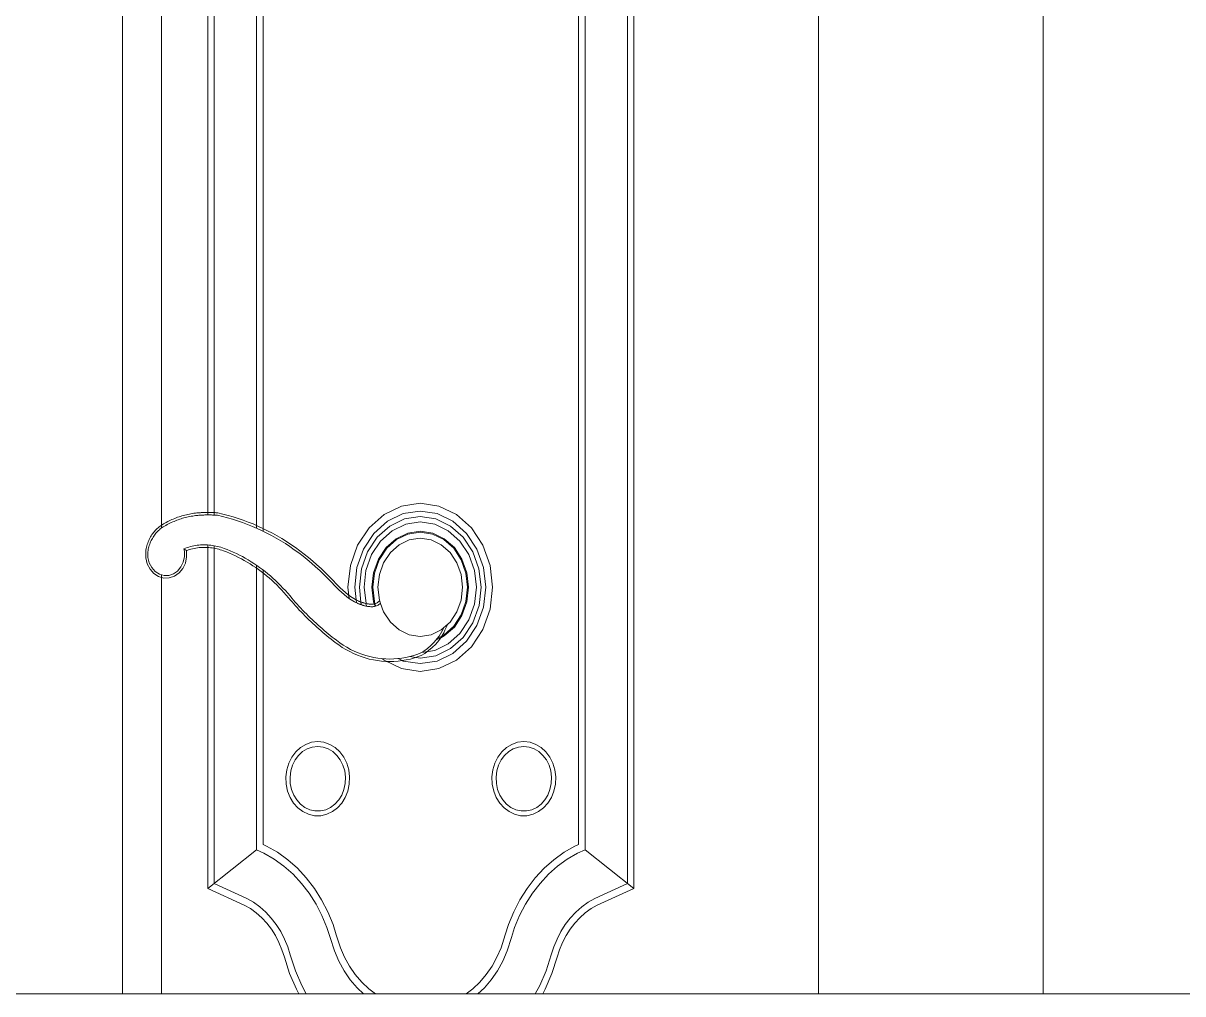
# Model space of a CAD drawing. Header units: inches. Extents: x 137851 to 141026, y -21374 to -19129.
# Drawn here: x 139578.72 to 139584.94, y -21027.73 to -21022.52 of the extents above; entities that cross this region are included whole.
import ezdxf

# ---------------------------------------------------------------- set-up
doc = ezdxf.new("R2010")
doc.units = ezdxf.units.IN
doc.header["$LTSCALE"] = 0.5
doc.header["$MEASUREMENT"] = 0
doc.layers.add('PARAPET', color=50, linetype='Continuous', lineweight=13)
doc.layers.add('window', color=4, linetype='Continuous', lineweight=13)

msp = doc.modelspace()

# ---------------------------------------------------------------- linework, layer by layer
at = {"layer": 'PARAPET'}
for p, q in [((139579.1803, -21027.7297), (139578.5645, -21027.7297)), ((139579.2545, -21027.7297), (139579.1803, -21027.7297)), ((139616.9326, -21027.7297), (139579.2545, -21027.7297))]:
    msp.add_line(p, q, dxfattribs=at)
at = {"layer": 'window'}
for p, q in [((139584.1947, -21027.7297), (139584.1947, -20979.9148)), ((139582.9895, -21027.7297), (139582.9895, -20981.3118)), ((139579.4645, -21025.2299), (139579.4645, -20985.4152)), ((139579.2545, -20985.6597), (139579.2545, -21027.7297)), ((139579.7125, -21025.1596), (139579.7125, -21018.9438)), ((139579.7467, -21025.1469), (139579.7462, -21018.9707)), ((139581.9649, -21018.9707), (139581.9649, -21027.1384)), ((139581.9985, -21018.9438), (139581.9985, -21027.1653)), ((139579.9741, -21025.2306), (139579.9741, -21019.1525)), ((139581.737, -21019.1525), (139581.737, -21026.9566)), ((139580.0099, -21019.1811), (139580.0099, -21025.2472)), ((139581.7012, -21026.928), (139581.7012, -21019.1811)), ((139580.7521, -21025.1117), (139580.6585, -21025.1568)), ((139580.8525, -21025.0963), (139580.7521, -21025.1117)), ((139580.8525, -21025.1386), (139580.7615, -21025.1526)), ((139580.9529, -21025.1117), (139580.8525, -21025.0963)), ((139580.9435, -21025.1526), (139580.8525, -21025.1386)), ((139581.0465, -21025.1568), (139580.9529, -21025.1117)), ((139579.4827, -21025.2034), (139579.4754, -21025.2076)), ((139579.4901, -21025.1994), (139579.4827, -21025.2034)), ((139579.4975, -21025.1955), (139579.4901, -21025.1994)), ((139579.5049, -21025.1918), (139579.4975, -21025.1955)), ((139579.5125, -21025.1882), (139579.5049, -21025.1918)), ((139579.5168, -21025.2007), (139579.5094, -21025.2042)), ((139579.52, -21025.1847), (139579.5125, -21025.1882)), ((139579.5242, -21025.1973), (139579.5168, -21025.2007)), ((139579.5276, -21025.1814), (139579.52, -21025.1847)), ((139579.5316, -21025.1941), (139579.5242, -21025.1973)), ((139579.5353, -21025.1782), (139579.5276, -21025.1814)), ((139579.5391, -21025.191), (139579.5316, -21025.1941)), ((139579.543, -21025.1752), (139579.5353, -21025.1782)), ((139579.5466, -21025.1881), (139579.5391, -21025.191)), ((139579.5507, -21025.1724), (139579.543, -21025.1752)), ((139579.5542, -21025.1853), (139579.5466, -21025.1881)), ((139579.5585, -21025.1697), (139579.5507, -21025.1724)), ((139579.5618, -21025.1826), (139579.5542, -21025.1853)), ((139579.5663, -21025.1671), (139579.5585, -21025.1697)), ((139579.5694, -21025.1801), (139579.5618, -21025.1826)), ((139579.5742, -21025.1647), (139579.5663, -21025.1671)), ((139579.5771, -21025.1778), (139579.5694, -21025.1801)), ((139579.5821, -21025.1624), (139579.5742, -21025.1647)), ((139579.5848, -21025.1756), (139579.5771, -21025.1778)), ((139579.59, -21025.1603), (139579.5821, -21025.1624)), ((139579.5925, -21025.1735), (139579.5848, -21025.1756)), ((139579.598, -21025.1584), (139579.59, -21025.1603)), ((139579.6003, -21025.1716), (139579.5925, -21025.1735)), ((139579.6059, -21025.1566), (139579.598, -21025.1584)), ((139579.608, -21025.1699), (139579.6003, -21025.1716)), ((139579.6139, -21025.1549), (139579.6059, -21025.1566)), ((139579.6159, -21025.1683), (139579.608, -21025.1699)), ((139579.622, -21025.1535), (139579.6139, -21025.1549)), ((139579.6237, -21025.1668), (139579.6159, -21025.1683)), ((139579.63, -21025.1521), (139579.622, -21025.1535)), ((139579.6315, -21025.1655), (139579.6237, -21025.1668)), ((139579.6381, -21025.1509), (139579.63, -21025.1521)), ((139579.6394, -21025.1643), (139579.6315, -21025.1655)), ((139579.6461, -21025.1499), (139579.6381, -21025.1509)), ((139579.6473, -21025.1634), (139579.6394, -21025.1643)), ((139579.6542, -21025.1491), (139579.6461, -21025.1499)), ((139579.6552, -21025.1625), (139579.6473, -21025.1634)), ((139579.6588, -21025.1486), (139579.6542, -21025.1491)), ((139579.6597, -21025.1621), (139579.6552, -21025.1625)), ((139579.6635, -21025.1482), (139579.6588, -21025.1486)), ((139579.6643, -21025.1617), (139579.6597, -21025.1621)), ((139579.6681, -21025.1479), (139579.6635, -21025.1482)), ((139579.6688, -21025.1613), (139579.6643, -21025.1617)), ((139579.6727, -21025.1475), (139579.6681, -21025.1479)), ((139579.6734, -21025.161), (139579.6688, -21025.1613)), ((139579.6773, -21025.1472), (139579.6727, -21025.1475)), ((139579.6779, -21025.1607), (139579.6734, -21025.161)), ((139579.6819, -21025.147), (139579.6773, -21025.1472)), ((139579.6825, -21025.1605), (139579.6779, -21025.1607)), ((139579.6866, -21025.1468), (139579.6819, -21025.147)), ((139579.687, -21025.1602), (139579.6825, -21025.1605)), ((139579.6912, -21025.1466), (139579.6866, -21025.1468)), ((139579.6916, -21025.16), (139579.687, -21025.1602)), ((139579.6958, -21025.1464), (139579.6912, -21025.1466)), ((139579.6961, -21025.1599), (139579.6916, -21025.16)), ((139579.7004, -21025.1463), (139579.6958, -21025.1464)), ((139579.7007, -21025.1598), (139579.6961, -21025.1599)), ((139579.7051, -21025.1462), (139579.7004, -21025.1463)), ((139579.7052, -21025.1597), (139579.7007, -21025.1598)), ((139579.7097, -21025.1461), (139579.7051, -21025.1462)), ((139579.7098, -21025.1596), (139579.7052, -21025.1597)), ((139579.7143, -21025.1461), (139579.7097, -21025.1461)), ((139579.7143, -21025.1596), (139579.7098, -21025.1596)), ((139579.7189, -21025.1461), (139579.7143, -21025.1461)), ((139579.7189, -21025.1596), (139579.7143, -21025.1596)), ((139579.7236, -21025.1461), (139579.7189, -21025.1461)), ((139579.7234, -21025.1596), (139579.7189, -21025.1596)), ((139579.728, -21025.1597), (139579.7234, -21025.1596)), ((139579.7282, -21025.1462), (139579.7236, -21025.1461)), ((139579.7325, -21025.1598), (139579.728, -21025.1597)), ((139579.7328, -21025.1463), (139579.7282, -21025.1462)), ((139579.7371, -21025.16), (139579.7325, -21025.1598)), ((139579.7374, -21025.1465), (139579.7328, -21025.1463)), ((139579.7416, -21025.1601), (139579.7371, -21025.16)), ((139579.7421, -21025.1467), (139579.7374, -21025.1465)), ((139579.7462, -21025.1603), (139579.7416, -21025.1601)), ((139579.7467, -21025.1469), (139579.7421, -21025.1467)), ((139579.7462, -21025.1603), (139579.7467, -21025.1469)), ((139579.7507, -21025.1606), (139579.7462, -21025.1603)), ((139579.7513, -21025.1471), (139579.7467, -21025.1469)), ((139579.7553, -21025.1609), (139579.7507, -21025.1606)), ((139579.7559, -21025.1474), (139579.7513, -21025.1471)), ((139579.7598, -21025.1612), (139579.7553, -21025.1609)), ((139579.7605, -21025.1477), (139579.7559, -21025.1474)), ((139579.7644, -21025.1615), (139579.7598, -21025.1612)), ((139579.7659, -21025.1481), (139579.7605, -21025.1477)), ((139579.7916, -21025.1679), (139579.7644, -21025.1615)), ((139579.794, -21025.1547), (139579.7659, -21025.1481)), ((139579.8187, -21025.175), (139579.7916, -21025.1679)), ((139579.8214, -21025.1618), (139579.794, -21025.1547)), ((139579.8457, -21025.1828), (139579.8187, -21025.175)), ((139579.8486, -21025.1697), (139579.8214, -21025.1618)), ((139579.8725, -21025.1913), (139579.8457, -21025.1828)), ((139579.8756, -21025.1783), (139579.8486, -21025.1697)), ((139579.8991, -21025.2005), (139579.8725, -21025.1913)), ((139579.9025, -21025.1876), (139579.8756, -21025.1783)), ((139579.9255, -21025.2103), (139579.8991, -21025.2005)), ((139579.9292, -21025.1975), (139579.9025, -21025.1876)), ((139579.9557, -21025.2082), (139579.9292, -21025.1975)), ((139580.6585, -21025.1568), (139580.5781, -21025.2286)), ((139580.6766, -21025.1935), (139580.6038, -21025.2586)), ((139580.7615, -21025.1526), (139580.6766, -21025.1935)), ((139580.768, -21025.1811), (139580.6893, -21025.219)), ((139580.8525, -21025.1681), (139580.768, -21025.1811)), ((139580.8525, -21025.1973), (139580.7745, -21025.2093)), ((139580.937, -21025.1811), (139580.8525, -21025.1681)), ((139580.9305, -21025.2093), (139580.8525, -21025.1973)), ((139581.0157, -21025.219), (139580.937, -21025.1811)), ((139581.0283, -21025.1935), (139580.9435, -21025.1526)), ((139581.1012, -21025.2586), (139581.0283, -21025.1935)), ((139581.1269, -21025.2286), (139581.0465, -21025.1568)), ((139579.4132, -21025.2654), (139579.4092, -21025.2715)), ((139579.4173, -21025.2594), (139579.4132, -21025.2654)), ((139579.4216, -21025.2537), (139579.4173, -21025.2594)), ((139579.4262, -21025.2481), (139579.4216, -21025.2537)), ((139579.4309, -21025.2428), (139579.4262, -21025.2481)), ((139579.4302, -21025.2628), (139579.4262, -21025.2681)), ((139579.4344, -21025.2576), (139579.4302, -21025.2628)), ((139579.4357, -21025.2377), (139579.4309, -21025.2428)), ((139579.4388, -21025.2526), (139579.4344, -21025.2576)), ((139579.4408, -21025.2328), (139579.4357, -21025.2377)), ((139579.4433, -21025.2479), (139579.4388, -21025.2526)), ((139579.446, -21025.2281), (139579.4408, -21025.2328)), ((139579.448, -21025.2433), (139579.4433, -21025.2479)), ((139579.4513, -21025.2237), (139579.446, -21025.2281)), ((139579.4529, -21025.239), (139579.448, -21025.2433)), ((139579.4568, -21025.2195), (139579.4513, -21025.2237)), ((139579.4579, -21025.2348), (139579.4529, -21025.239)), ((139579.4624, -21025.2156), (139579.4568, -21025.2195)), ((139579.463, -21025.2309), (139579.4579, -21025.2348)), ((139579.4681, -21025.2119), (139579.4624, -21025.2156)), ((139579.4682, -21025.2273), (139579.463, -21025.2309)), ((139579.4754, -21025.2076), (139579.4681, -21025.2119)), ((139579.4736, -21025.2239), (139579.4682, -21025.2273)), ((139579.4806, -21025.2197), (139579.4736, -21025.2239)), ((139579.4878, -21025.2156), (139579.4806, -21025.2197)), ((139579.4949, -21025.2117), (139579.4878, -21025.2156)), ((139579.5022, -21025.2079), (139579.4949, -21025.2117)), ((139579.5094, -21025.2042), (139579.5022, -21025.2079)), ((139579.9518, -21025.2209), (139579.9255, -21025.2103)), ((139579.9778, -21025.2322), (139579.9518, -21025.2209)), ((139579.982, -21025.2196), (139579.9557, -21025.2082)), ((139580.0036, -21025.2441), (139579.9778, -21025.2322)), ((139580.008, -21025.2316), (139579.982, -21025.2196)), ((139580.0292, -21025.2567), (139580.0036, -21025.2441)), ((139580.0338, -21025.2444), (139580.008, -21025.2316)), ((139580.0545, -21025.27), (139580.0292, -21025.2567)), ((139580.0594, -21025.2577), (139580.0338, -21025.2444)), ((139580.0847, -21025.2718), (139580.0594, -21025.2577)), ((139580.5781, -21025.2286), (139580.5164, -21025.3222)), ((139580.6038, -21025.2586), (139580.5479, -21025.3433)), ((139580.6893, -21025.219), (139580.6217, -21025.2794)), ((139580.7018, -21025.2443), (139580.6394, -21025.3)), ((139580.7745, -21025.2093), (139580.7018, -21025.2443)), ((139580.7855, -21025.2569), (139580.723, -21025.287)), ((139580.7867, -21025.2621), (139580.7253, -21025.2917)), ((139580.8525, -21025.2467), (139580.7855, -21025.2569)), ((139580.8525, -21025.252), (139580.7867, -21025.2621)), ((139580.9195, -21025.2569), (139580.8525, -21025.2467)), ((139580.9183, -21025.2621), (139580.8525, -21025.252)), ((139580.9796, -21025.2917), (139580.9183, -21025.2621)), ((139580.9819, -21025.287), (139580.9195, -21025.2569)), ((139581.0031, -21025.2443), (139580.9305, -21025.2093)), ((139581.0655, -21025.3), (139581.0031, -21025.2443)), ((139581.0833, -21025.2794), (139581.0157, -21025.219)), ((139581.1571, -21025.3433), (139581.1012, -21025.2586)), ((139581.1885, -21025.3222), (139581.1269, -21025.2286)), ((139579.3857, -21025.3258), (139579.3838, -21025.3331)), ((139579.3878, -21025.3186), (139579.3857, -21025.3258)), ((139579.3902, -21025.3115), (139579.3878, -21025.3186)), ((139579.3928, -21025.3045), (139579.3902, -21025.3115)), ((139579.3956, -21025.2976), (139579.3928, -21025.3045)), ((139579.3987, -21025.2908), (139579.3956, -21025.2976)), ((139579.3987, -21025.3232), (139579.3967, -21025.33)), ((139579.402, -21025.2842), (139579.3987, -21025.2908)), ((139579.4009, -21025.3166), (139579.3987, -21025.3232)), ((139579.4033, -21025.3101), (139579.4009, -21025.3166)), ((139579.4055, -21025.2778), (139579.402, -21025.2842)), ((139579.406, -21025.3037), (139579.4033, -21025.3101)), ((139579.4092, -21025.2715), (139579.4055, -21025.2778)), ((139579.4089, -21025.2974), (139579.406, -21025.3037)), ((139579.4119, -21025.2912), (139579.4089, -21025.2974)), ((139579.4152, -21025.2852), (139579.4119, -21025.2912)), ((139579.4187, -21025.2793), (139579.4152, -21025.2852)), ((139579.4223, -21025.2736), (139579.4187, -21025.2793)), ((139579.4262, -21025.2681), (139579.4223, -21025.2736)), ((139579.6193, -21025.3297), (139579.6283, -21025.3275)), ((139579.6283, -21025.3275), (139579.6373, -21025.3256)), ((139579.6373, -21025.3256), (139579.6463, -21025.324)), ((139579.6463, -21025.324), (139579.6554, -21025.3226)), ((139579.6554, -21025.3226), (139579.6645, -21025.3216)), ((139579.6645, -21025.3216), (139579.6736, -21025.3208)), ((139579.6736, -21025.3208), (139579.6828, -21025.3203)), ((139579.6828, -21025.3203), (139579.6919, -21025.32)), ((139579.6919, -21025.32), (139579.7011, -21025.3201)), ((139579.7011, -21025.3201), (139579.7102, -21025.3204)), ((139579.7102, -21025.3204), (139579.7194, -21025.321)), ((139579.7125, -21027.1653), (139579.7125, -21025.3206)), ((139579.7194, -21025.321), (139579.7285, -21025.3219)), ((139579.7285, -21025.3219), (139579.7376, -21025.3231)), ((139579.7376, -21025.3231), (139579.7467, -21025.3246)), ((139579.7462, -21027.1384), (139579.7467, -21025.3246)), ((139579.7467, -21025.3246), (139579.7557, -21025.3263)), ((139579.7557, -21025.3263), (139579.7647, -21025.3283)), ((139579.7647, -21025.3283), (139579.7736, -21025.3306)), ((139580.0796, -21025.2839), (139580.0545, -21025.27)), ((139580.1044, -21025.2985), (139580.0796, -21025.2839)), ((139580.1097, -21025.2865), (139580.0847, -21025.2718)), ((139580.1289, -21025.3137), (139580.1044, -21025.2985)), ((139580.1345, -21025.3019), (139580.1097, -21025.2865)), ((139580.1531, -21025.3296), (139580.1289, -21025.3137)), ((139580.1589, -21025.3179), (139580.1345, -21025.3019)), ((139580.183, -21025.3346), (139580.1589, -21025.3179)), ((139580.5164, -21025.3222), (139580.4777, -21025.4311)), ((139580.6217, -21025.2794), (139580.5699, -21025.3581)), ((139580.6394, -21025.3), (139580.5916, -21025.3727)), ((139580.723, -21025.287), (139580.6694, -21025.3349)), ((139580.7253, -21025.2917), (139580.6727, -21025.3387)), ((139580.6922, -21025.3614), (139580.7391, -21025.3195)), ((139580.7391, -21025.3195), (139580.7938, -21025.2931)), ((139580.7938, -21025.2931), (139580.8525, -21025.2841)), ((139580.8525, -21025.2841), (139580.9112, -21025.2931)), ((139580.9112, -21025.2931), (139580.9658, -21025.3195)), ((139580.9658, -21025.3195), (139581.0128, -21025.3614)), ((139581.0323, -21025.3387), (139580.9796, -21025.2917)), ((139581.0356, -21025.3349), (139580.9819, -21025.287)), ((139581.1134, -21025.3727), (139581.0655, -21025.3)), ((139581.1351, -21025.3581), (139581.0833, -21025.2794)), ((139581.2273, -21025.4311), (139581.1885, -21025.3222)), ((139579.3807, -21025.348), (139579.3794, -21025.3566)), ((139579.3794, -21025.3566), (139579.3799, -21025.3897)), ((139579.3799, -21025.3897), (139579.3879, -21025.422)), ((139579.3821, -21025.3405), (139579.3807, -21025.348)), ((139579.3838, -21025.3331), (139579.3821, -21025.3405)), ((139579.3921, -21025.3506), (139579.391, -21025.3576)), ((139579.391, -21025.3576), (139579.3915, -21025.3877)), ((139579.3915, -21025.3877), (139579.3986, -21025.4166)), ((139579.3934, -21025.3437), (139579.3921, -21025.3506)), ((139579.3949, -21025.3368), (139579.3934, -21025.3437)), ((139579.3967, -21025.33), (139579.3949, -21025.3368)), ((139579.5813, -21025.4127), (139579.5876, -21025.3835)), ((139579.5841, -21025.3412), (139579.5928, -21025.3379)), ((139579.5871, -21025.3534), (139579.5841, -21025.3412)), ((139579.5841, -21025.3412), (139579.5947, -21025.3478)), ((139579.5876, -21025.3835), (139579.5871, -21025.3534)), ((139579.5922, -21025.4176), (139579.5992, -21025.385)), ((139579.5928, -21025.3379), (139579.6015, -21025.3349)), ((139579.5958, -21025.3485), (139579.5967, -21025.349)), ((139579.5962, -21025.3508), (139579.5983, -21025.3501)), ((139579.5983, -21025.3501), (139579.6047, -21025.3479)), ((139579.5986, -21025.3514), (139579.5983, -21025.3501)), ((139579.5992, -21025.385), (139579.5986, -21025.3514)), ((139579.6015, -21025.3349), (139579.6104, -21025.3322)), ((139579.6047, -21025.3479), (139579.6132, -21025.3452)), ((139579.6104, -21025.3322), (139579.6193, -21025.3297)), ((139579.6132, -21025.3452), (139579.6218, -21025.3429)), ((139579.6218, -21025.3429), (139579.6305, -21025.3408)), ((139579.6305, -21025.3408), (139579.6392, -21025.3389)), ((139579.6392, -21025.3389), (139579.6479, -21025.3373)), ((139579.6479, -21025.3373), (139579.6567, -21025.336)), ((139579.6567, -21025.336), (139579.6655, -21025.335)), ((139579.6655, -21025.335), (139579.6743, -21025.3342)), ((139579.6743, -21025.3342), (139579.6832, -21025.3337)), ((139579.6832, -21025.3337), (139579.692, -21025.3335)), ((139579.692, -21025.3335), (139579.7009, -21025.3336)), ((139579.7009, -21025.3336), (139579.7097, -21025.3339)), ((139579.7097, -21025.3339), (139579.7185, -21025.3345)), ((139579.7185, -21025.3345), (139579.7274, -21025.3354)), ((139579.7274, -21025.3354), (139579.7361, -21025.3365)), ((139579.7361, -21025.3365), (139579.7449, -21025.3379)), ((139579.7449, -21025.3379), (139579.7536, -21025.3396)), ((139579.7536, -21025.3396), (139579.7623, -21025.3415)), ((139579.7623, -21025.3415), (139579.771, -21025.3438)), ((139579.771, -21025.3438), (139579.7796, -21025.3462)), ((139579.7736, -21025.3306), (139579.7825, -21025.3332)), ((139579.7796, -21025.3462), (139579.7881, -21025.349)), ((139579.7825, -21025.3332), (139579.7913, -21025.336)), ((139579.7881, -21025.349), (139579.7966, -21025.352)), ((139579.7913, -21025.336), (139579.8001, -21025.3391)), ((139579.7966, -21025.352), (139579.813, -21025.3583)), ((139579.8001, -21025.3391), (139579.8167, -21025.3455)), ((139579.813, -21025.3583), (139579.8292, -21025.365)), ((139579.8167, -21025.3455), (139579.8332, -21025.3523)), ((139579.8292, -21025.365), (139579.8454, -21025.3721)), ((139579.8332, -21025.3523), (139579.8496, -21025.3595)), ((139579.8454, -21025.3721), (139579.8615, -21025.3796)), ((139579.8496, -21025.3595), (139579.8659, -21025.3671)), ((139579.8615, -21025.3796), (139579.8774, -21025.3874)), ((139579.8659, -21025.3671), (139579.882, -21025.3751)), ((139579.8774, -21025.3874), (139579.8931, -21025.3957)), ((139579.882, -21025.3751), (139579.898, -21025.3834)), ((139579.898, -21025.3834), (139579.9138, -21025.3921)), ((139580.177, -21025.3461), (139580.1531, -21025.3296)), ((139580.2006, -21025.3632), (139580.177, -21025.3461)), ((139580.2068, -21025.3518), (139580.183, -21025.3346)), ((139580.2238, -21025.3809), (139580.2006, -21025.3632)), ((139580.2302, -21025.3697), (139580.2068, -21025.3518)), ((139580.2467, -21025.3992), (139580.2238, -21025.3809)), ((139580.2533, -21025.3882), (139580.2302, -21025.3697)), ((139580.2761, -21025.4073), (139580.2533, -21025.3882)), ((139580.5479, -21025.3433), (139580.5128, -21025.4421)), ((139580.5699, -21025.3581), (139580.5373, -21025.4497)), ((139580.5916, -21025.3727), (139580.5615, -21025.4573)), ((139580.6694, -21025.3349), (139580.6283, -21025.3973)), ((139580.6727, -21025.3387), (139580.6323, -21025.4)), ((139580.6562, -21025.4161), (139580.6922, -21025.3614)), ((139581.0128, -21025.3614), (139581.0488, -21025.4161)), ((139581.0727, -21025.4), (139581.0323, -21025.3387)), ((139581.0767, -21025.3973), (139581.0356, -21025.3349)), ((139581.1435, -21025.4573), (139581.1134, -21025.3727)), ((139581.1677, -21025.4497), (139581.1351, -21025.3581)), ((139581.1922, -21025.4421), (139581.1571, -21025.3433)), ((139579.3879, -21025.422), (139579.4028, -21025.4508)), ((139579.3986, -21025.4166), (139579.412, -21025.4423)), ((139579.4028, -21025.4508), (139579.4236, -21025.4741)), ((139579.412, -21025.4423), (139579.4305, -21025.4632)), ((139579.5509, -21025.4606), (139579.5688, -21025.439)), ((139579.5582, -21025.4712), (139579.5782, -21025.447)), ((139579.5688, -21025.439), (139579.5813, -21025.4127)), ((139579.5782, -21025.447), (139579.5922, -21025.4176)), ((139579.8931, -21025.3957), (139579.9087, -21025.4043)), ((139579.9087, -21025.4043), (139579.9242, -21025.4133)), ((139579.9138, -21025.3921), (139579.9295, -21025.4012)), ((139579.9242, -21025.4133), (139579.9395, -21025.4226)), ((139579.9295, -21025.4012), (139579.945, -21025.4107)), ((139579.9395, -21025.4226), (139579.9546, -21025.4323)), ((139579.945, -21025.4107), (139579.9603, -21025.4206)), ((139579.9546, -21025.4323), (139579.9696, -21025.4424)), ((139579.9603, -21025.4206), (139579.9755, -21025.4308)), ((139579.9696, -21025.4424), (139579.9844, -21025.4528)), ((139579.9741, -21026.9566), (139579.9741, -21025.4298)), ((139579.9755, -21025.4308), (139579.9905, -21025.4413)), ((139579.9844, -21025.4528), (139579.999, -21025.4636)), ((139579.9905, -21025.4413), (139580.0053, -21025.4522)), ((139580.0053, -21025.4522), (139580.0199, -21025.4635)), ((139580.2692, -21025.4182), (139580.2467, -21025.3992)), ((139580.2913, -21025.4377), (139580.2692, -21025.4182)), ((139580.2984, -21025.427), (139580.2761, -21025.4073)), ((139580.3131, -21025.4577), (139580.2913, -21025.4377)), ((139580.3204, -21025.4473), (139580.2984, -21025.427)), ((139580.342, -21025.4681), (139580.3204, -21025.4473)), ((139580.4777, -21025.4311), (139580.4645, -21025.548)), ((139580.5128, -21025.4421), (139580.5008, -21025.548)), ((139580.5373, -21025.4497), (139580.5261, -21025.548)), ((139580.6283, -21025.3973), (139580.6024, -21025.47)), ((139580.6323, -21025.4), (139580.6069, -21025.4714)), ((139580.6335, -21025.4797), (139580.6562, -21025.4161)), ((139581.0488, -21025.4161), (139581.0715, -21025.4797)), ((139581.0981, -21025.4714), (139581.0727, -21025.4)), ((139581.1026, -21025.47), (139581.0767, -21025.3973)), ((139581.1788, -21025.548), (139581.1677, -21025.4497)), ((139581.2042, -21025.548), (139581.1922, -21025.4421)), ((139581.2405, -21025.548), (139581.2273, -21025.4311)), ((139579.4236, -21025.4741), (139579.4489, -21025.4904)), ((139579.4305, -21025.4632), (139579.4531, -21025.4777)), ((139579.4489, -21025.4904), (139579.4769, -21025.4985)), ((139579.4531, -21025.4777), (139579.4782, -21025.4849)), ((139579.4645, -21027.7297), (139579.4645, -21025.481)), ((139579.4769, -21025.4985), (139579.5057, -21025.4979)), ((139579.4782, -21025.4849), (139579.504, -21025.4844)), ((139579.504, -21025.4844), (139579.5288, -21025.4761)), ((139579.5057, -21025.4979), (139579.5335, -21025.4886)), ((139579.5288, -21025.4761), (139579.5509, -21025.4606)), ((139579.5335, -21025.4886), (139579.5582, -21025.4712)), ((139579.999, -21025.4636), (139580.0134, -21025.4747)), ((139580.0099, -21025.4558), (139580.0099, -21026.928)), ((139580.0134, -21025.4747), (139580.0276, -21025.4861)), ((139580.0199, -21025.4635), (139580.0343, -21025.4751)), ((139580.0276, -21025.4861), (139580.0416, -21025.4979)), ((139580.0343, -21025.4751), (139580.0485, -21025.4871)), ((139580.0416, -21025.4979), (139580.0554, -21025.5101)), ((139580.0485, -21025.4871), (139580.0624, -21025.4994)), ((139580.0554, -21025.5101), (139580.0689, -21025.5225)), ((139580.0624, -21025.4994), (139580.0762, -21025.512)), ((139580.0762, -21025.512), (139580.0897, -21025.5249)), ((139580.3345, -21025.4784), (139580.3131, -21025.4577)), ((139580.3555, -21025.4996), (139580.3345, -21025.4784)), ((139580.3631, -21025.4894), (139580.342, -21025.4681)), ((139580.4156, -21025.5617), (139580.3555, -21025.4996)), ((139580.4229, -21025.5512), (139580.3631, -21025.4894)), ((139580.5615, -21025.4573), (139580.5512, -21025.548)), ((139580.6024, -21025.47), (139580.5936, -21025.548)), ((139580.6069, -21025.4714), (139580.5982, -21025.548)), ((139580.6258, -21025.548), (139580.6335, -21025.4797)), ((139581.0715, -21025.4797), (139581.0792, -21025.548)), ((139581.1068, -21025.548), (139581.0981, -21025.4714)), ((139581.1114, -21025.548), (139581.1026, -21025.47)), ((139581.1538, -21025.548), (139581.1435, -21025.4573)), ((139580.0689, -21025.5225), (139580.0823, -21025.5353)), ((139580.0823, -21025.5353), (139580.0954, -21025.5484)), ((139580.0897, -21025.5249), (139580.103, -21025.5382)), ((139580.0954, -21025.5484), (139580.1083, -21025.5618)), ((139580.103, -21025.5382), (139580.1161, -21025.5518)), ((139580.1083, -21025.5618), (139580.1209, -21025.5754)), ((139580.1161, -21025.5518), (139580.1289, -21025.5657)), ((139580.1209, -21025.5754), (139580.1334, -21025.5894)), ((139580.1289, -21025.5657), (139580.1415, -21025.5799)), ((139580.4591, -21025.5996), (139580.4156, -21025.5617)), ((139580.4656, -21025.5884), (139580.4229, -21025.5512)), ((139580.4645, -21025.548), (139580.4712, -21025.608)), ((139580.5008, -21025.548), (139580.508, -21025.6148)), ((139580.5261, -21025.548), (139580.5347, -21025.627)), ((139580.5512, -21025.548), (139580.5624, -21025.6351)), ((139580.5936, -21025.548), (139580.6024, -21025.626)), ((139580.5982, -21025.548), (139580.6069, -21025.6247)), ((139580.6335, -21025.6163), (139580.6258, -21025.548)), ((139581.0792, -21025.548), (139581.0715, -21025.6163)), ((139581.0981, -21025.6247), (139581.1068, -21025.548)), ((139581.1026, -21025.626), (139581.1114, -21025.548)), ((139581.1435, -21025.6388), (139581.1538, -21025.548)), ((139581.1683, -21025.6465), (139581.1788, -21025.548)), ((139581.1922, -21025.654), (139581.2042, -21025.548)), ((139581.2273, -21025.665), (139581.2405, -21025.548)), ((139580.1334, -21025.5894), (139580.1456, -21025.6038)), ((139580.1415, -21025.5799), (139580.1538, -21025.5943)), ((139580.1456, -21025.6038), (139580.155, -21025.615)), ((139580.1538, -21025.5943), (139580.1632, -21025.6055)), ((139580.155, -21025.615), (139580.1646, -21025.6262)), ((139580.1632, -21025.6055), (139580.1728, -21025.6166)), ((139580.1646, -21025.6262), (139580.1743, -21025.6372)), ((139580.1728, -21025.6166), (139580.1823, -21025.6276)), ((139580.1743, -21025.6372), (139580.184, -21025.6482)), ((139580.1823, -21025.6276), (139580.192, -21025.6384)), ((139580.192, -21025.6384), (139580.2018, -21025.6492)), ((139580.4727, -21025.609), (139580.4591, -21025.5996)), ((139580.4783, -21025.5972), (139580.4656, -21025.5884)), ((139580.5001, -21025.6254), (139580.4727, -21025.609)), ((139580.5052, -21025.6133), (139580.4783, -21025.5972)), ((139580.5031, -21025.6271), (139580.5001, -21025.6254)), ((139580.5062, -21025.6287), (139580.5031, -21025.6271)), ((139580.508, -21025.6148), (139580.5052, -21025.6133)), ((139580.5092, -21025.6302), (139580.5062, -21025.6287)), ((139580.5109, -21025.6164), (139580.508, -21025.6148)), ((139580.508, -21025.6148), (139580.5102, -21025.6307)), ((139580.5123, -21025.6318), (139580.5092, -21025.6302)), ((139580.5138, -21025.6179), (139580.5109, -21025.6164)), ((139580.5154, -21025.6332), (139580.5123, -21025.6318)), ((139580.5168, -21025.6193), (139580.5138, -21025.6179)), ((139580.5185, -21025.6347), (139580.5154, -21025.6332)), ((139580.5197, -21025.6207), (139580.5168, -21025.6193)), ((139580.5216, -21025.636), (139580.5185, -21025.6347)), ((139580.5227, -21025.6221), (139580.5197, -21025.6207)), ((139580.5248, -21025.6373), (139580.5216, -21025.636)), ((139580.5256, -21025.6234), (139580.5227, -21025.6221)), ((139580.5279, -21025.6386), (139580.5248, -21025.6373)), ((139580.5286, -21025.6246), (139580.5256, -21025.6234)), ((139580.5311, -21025.6398), (139580.5279, -21025.6386)), ((139580.5316, -21025.6258), (139580.5286, -21025.6246)), ((139580.5347, -21025.627), (139580.5316, -21025.6258)), ((139580.5347, -21025.627), (139580.5375, -21025.6421)), ((139580.5347, -21025.627), (139580.5361, -21025.6416)), ((139580.5377, -21025.6281), (139580.5347, -21025.627)), ((139580.5407, -21025.6291), (139580.5377, -21025.6281)), ((139580.5438, -21025.6302), (139580.5407, -21025.6291)), ((139580.5469, -21025.6311), (139580.5438, -21025.6302)), ((139580.55, -21025.632), (139580.5469, -21025.6311)), ((139580.5531, -21025.6329), (139580.55, -21025.632)), ((139580.5562, -21025.6337), (139580.5531, -21025.6329)), ((139580.5593, -21025.6344), (139580.5562, -21025.6337)), ((139580.5624, -21025.6351), (139580.5593, -21025.6344)), ((139580.5624, -21025.6351), (139580.5615, -21025.6388)), ((139580.5615, -21025.6388), (139580.5652, -21025.6494)), ((139580.5655, -21025.6358), (139580.5624, -21025.6351)), ((139580.5687, -21025.6364), (139580.5655, -21025.6358)), ((139580.5718, -21025.6369), (139580.5687, -21025.6364)), ((139580.5749, -21025.6374), (139580.5718, -21025.6369)), ((139580.5779, -21025.6379), (139580.5749, -21025.6374)), ((139580.5827, -21025.6383), (139580.5779, -21025.6379)), ((139580.5878, -21025.6384), (139580.5827, -21025.6383)), ((139580.5926, -21025.6386), (139580.5878, -21025.6384)), ((139580.5969, -21025.6384), (139580.5926, -21025.6386)), ((139580.6011, -21025.6379), (139580.5969, -21025.6384)), ((139580.6054, -21025.6372), (139580.6011, -21025.6379)), ((139580.6024, -21025.626), (139580.6054, -21025.6372)), ((139580.6095, -21025.6361), (139580.6054, -21025.6372)), ((139580.6054, -21025.6372), (139580.6108, -21025.6496)), ((139580.6069, -21025.6247), (139580.6095, -21025.6361)), ((139580.6137, -21025.6347), (139580.6095, -21025.6361)), ((139580.6095, -21025.6361), (139580.6152, -21025.6482)), ((139580.6177, -21025.6329), (139580.6137, -21025.6347)), ((139580.6216, -21025.6309), (139580.6177, -21025.6329)), ((139580.6254, -21025.6286), (139580.6216, -21025.6309)), ((139580.6291, -21025.6261), (139580.6254, -21025.6286)), ((139580.6326, -21025.6232), (139580.6291, -21025.6261)), ((139580.6354, -21025.6374), (139580.6311, -21025.6404)), ((139580.6351, -21025.6209), (139580.6326, -21025.6232)), ((139580.6351, -21025.6209), (139580.6335, -21025.6163)), ((139580.6351, -21025.6209), (139580.6395, -21025.6341)), ((139580.6395, -21025.6341), (139580.6354, -21025.6374)), ((139580.6562, -21025.68), (139580.6395, -21025.6341)), ((139581.0715, -21025.6163), (139581.0488, -21025.68)), ((139581.0727, -21025.6961), (139581.0981, -21025.6247)), ((139581.0767, -21025.6987), (139581.1026, -21025.626)), ((139581.1134, -21025.7234), (139581.1435, -21025.6388)), ((139580.184, -21025.6482), (139580.1939, -21025.659)), ((139580.1939, -21025.659), (139580.2038, -21025.6698)), ((139580.2018, -21025.6492), (139580.2116, -21025.6599)), ((139580.2038, -21025.6698), (139580.2138, -21025.6804)), ((139580.2116, -21025.6599), (139580.2216, -21025.6704)), ((139580.2138, -21025.6804), (139580.2239, -21025.6909)), ((139580.2216, -21025.6704), (139580.2316, -21025.6808)), ((139580.2239, -21025.6909), (139580.2341, -21025.7014)), ((139580.2316, -21025.6808), (139580.2417, -21025.6912)), ((139580.2341, -21025.7014), (139580.2444, -21025.7117)), ((139580.2417, -21025.6912), (139580.2519, -21025.7014)), ((139580.2519, -21025.7014), (139580.2622, -21025.7115)), ((139580.5343, -21025.641), (139580.5311, -21025.6398)), ((139580.5375, -21025.6421), (139580.5343, -21025.641)), ((139580.5407, -21025.6432), (139580.5375, -21025.6421)), ((139580.544, -21025.6442), (139580.5407, -21025.6432)), ((139580.5472, -21025.6451), (139580.544, -21025.6442)), ((139580.5505, -21025.646), (139580.5472, -21025.6451)), ((139580.5537, -21025.6469), (139580.5505, -21025.646)), ((139580.557, -21025.6477), (139580.5537, -21025.6469)), ((139580.5603, -21025.6484), (139580.557, -21025.6477)), ((139580.5636, -21025.6491), (139580.5603, -21025.6484)), ((139580.5669, -21025.6497), (139580.5636, -21025.6491)), ((139580.5702, -21025.6503), (139580.5669, -21025.6497)), ((139580.5735, -21025.6508), (139580.5702, -21025.6503)), ((139580.5768, -21025.6513), (139580.5735, -21025.6508)), ((139580.5821, -21025.6518), (139580.5768, -21025.6513)), ((139580.5875, -21025.6519), (139580.5821, -21025.6518)), ((139580.5926, -21025.6521), (139580.5875, -21025.6519)), ((139580.5976, -21025.6519), (139580.5926, -21025.6521)), ((139580.6026, -21025.6513), (139580.5976, -21025.6519)), ((139580.6075, -21025.6504), (139580.6026, -21025.6513)), ((139580.6108, -21025.6496), (139580.6075, -21025.6504)), ((139580.6125, -21025.6491), (139580.6108, -21025.6496)), ((139580.6173, -21025.6475), (139580.6125, -21025.6491)), ((139580.622, -21025.6455), (139580.6173, -21025.6475)), ((139580.6266, -21025.6431), (139580.622, -21025.6455)), ((139580.6311, -21025.6404), (139580.6266, -21025.6431)), ((139580.6922, -21025.7347), (139580.6562, -21025.68)), ((139581.0488, -21025.68), (139581.0128, -21025.7347)), ((139581.0323, -21025.7574), (139581.0727, -21025.6961)), ((139581.0356, -21025.7612), (139581.0767, -21025.6987)), ((139581.1351, -21025.738), (139581.1683, -21025.6465)), ((139581.1571, -21025.7527), (139581.1922, -21025.654)), ((139581.1885, -21025.7739), (139581.2273, -21025.665)), ((139580.2444, -21025.7117), (139580.2548, -21025.7218)), ((139580.2548, -21025.7218), (139580.2652, -21025.7319)), ((139580.2622, -21025.7115), (139580.2725, -21025.7215)), ((139580.2652, -21025.7319), (139580.2757, -21025.7419)), ((139580.2725, -21025.7215), (139580.283, -21025.7313)), ((139580.2757, -21025.7419), (139580.2863, -21025.7517)), ((139580.283, -21025.7313), (139580.2935, -21025.7411)), ((139580.2863, -21025.7517), (139580.297, -21025.7614)), ((139580.2935, -21025.7411), (139580.3041, -21025.7508)), ((139580.297, -21025.7614), (139580.3078, -21025.771)), ((139580.3041, -21025.7508), (139580.3148, -21025.7603)), ((139580.3148, -21025.7603), (139580.3255, -21025.7697)), ((139580.7391, -21025.7766), (139580.6922, -21025.7347)), ((139581.0128, -21025.7347), (139580.9658, -21025.7766)), ((139580.9796, -21025.8044), (139581.0323, -21025.7574)), ((139580.9819, -21025.809), (139581.0356, -21025.7612)), ((139580.9921, -21025.7645), (139580.9984, -21025.7502)), ((139580.9984, -21025.7502), (139581, -21025.7461)), ((139581.0655, -21025.7961), (139581.1134, -21025.7234)), ((139581.0833, -21025.8167), (139581.1351, -21025.738)), ((139581.1012, -21025.8375), (139581.1571, -21025.7527)), ((139580.3078, -21025.771), (139580.3186, -21025.7805)), ((139580.3186, -21025.7805), (139580.3295, -21025.7899)), ((139580.3255, -21025.7697), (139580.3363, -21025.779)), ((139580.3295, -21025.7899), (139580.3405, -21025.7991)), ((139580.3363, -21025.779), (139580.3472, -21025.7882)), ((139580.3405, -21025.7991), (139580.3516, -21025.8083)), ((139580.3472, -21025.7882), (139580.3582, -21025.7972)), ((139580.3516, -21025.8083), (139580.3627, -21025.8173)), ((139580.3582, -21025.7972), (139580.3693, -21025.8061)), ((139580.3627, -21025.8173), (139580.3739, -21025.8261)), ((139580.3693, -21025.8061), (139580.3804, -21025.815)), ((139580.3739, -21025.8261), (139580.3852, -21025.8349)), ((139580.3804, -21025.815), (139580.3916, -21025.8236)), ((139580.3916, -21025.8236), (139580.4028, -21025.8322)), ((139580.7938, -21025.803), (139580.7391, -21025.7766)), ((139580.8525, -21025.812), (139580.7938, -21025.803)), ((139580.9112, -21025.803), (139580.8525, -21025.812)), ((139580.9658, -21025.7766), (139580.9112, -21025.803)), ((139580.9277, -21025.8426), (139580.9443, -21025.8234)), ((139580.9387, -21025.8299), (139580.9632, -21025.8186)), ((139580.9443, -21025.8234), (139580.954, -21025.8103)), ((139580.9466, -21025.8204), (139580.9796, -21025.8044)), ((139580.9528, -21025.8326), (139580.9632, -21025.8186)), ((139580.954, -21025.8103), (139580.9613, -21025.7983)), ((139580.9613, -21025.7983), (139580.9685, -21025.7852)), ((139580.9632, -21025.8186), (139580.9709, -21025.8058)), ((139580.9632, -21025.8186), (139580.9819, -21025.809)), ((139580.9685, -21025.7852), (139580.9754, -21025.7718)), ((139580.9709, -21025.8058), (139580.9784, -21025.7923)), ((139580.9754, -21025.7718), (139580.9785, -21025.7653)), ((139580.9784, -21025.7923), (139580.9855, -21025.7786)), ((139580.9855, -21025.7786), (139580.9921, -21025.7645)), ((139581.0031, -21025.8518), (139581.0655, -21025.7961)), ((139581.0157, -21025.877), (139581.0833, -21025.8167)), ((139581.1269, -21025.8674), (139581.1885, -21025.7739)), ((139580.3852, -21025.8349), (139580.3965, -21025.8435)), ((139580.3965, -21025.8435), (139580.4151, -21025.8573)), ((139580.4028, -21025.8322), (139580.4211, -21025.8458)), ((139580.4151, -21025.8573), (139580.4343, -21025.8702)), ((139580.4211, -21025.8458), (139580.4399, -21025.8584)), ((139580.4343, -21025.8702), (139580.454, -21025.8822)), ((139580.4399, -21025.8584), (139580.4591, -21025.8701)), ((139580.454, -21025.8822), (139580.474, -21025.8932)), ((139580.4591, -21025.8701), (139580.4787, -21025.8809)), ((139580.4787, -21025.8809), (139580.4987, -21025.8907)), ((139580.8594, -21025.8977), (139580.9305, -21025.8868)), ((139580.8711, -21025.8907), (139580.891, -21025.8763)), ((139580.8768, -21025.9024), (139580.8975, -21025.8875)), ((139580.891, -21025.8763), (139580.9099, -21025.8603)), ((139580.8975, -21025.8875), (139580.9171, -21025.8709)), ((139580.9099, -21025.8603), (139580.9277, -21025.8426)), ((139580.9171, -21025.8709), (139580.9356, -21025.8526)), ((139580.9305, -21025.8868), (139581.0031, -21025.8518)), ((139580.9356, -21025.8526), (139580.9528, -21025.8326)), ((139580.937, -21025.915), (139581.0157, -21025.877)), ((139581.0283, -21025.9026), (139581.1012, -21025.8375)), ((139581.0465, -21025.9392), (139581.1269, -21025.8674)), ((139580.474, -21025.8932), (139580.4945, -21025.9032)), ((139580.4945, -21025.9032), (139580.5152, -21025.9122)), ((139580.4987, -21025.8907), (139580.5191, -21025.8995)), ((139580.5152, -21025.9122), (139580.5363, -21025.9202)), ((139580.5191, -21025.8995), (139580.5397, -21025.9073)), ((139580.5363, -21025.9202), (139580.5577, -21025.9271)), ((139580.5397, -21025.9073), (139580.5606, -21025.9141)), ((139580.5577, -21025.9271), (139580.5793, -21025.933)), ((139580.5606, -21025.9141), (139580.5817, -21025.9198)), ((139580.5793, -21025.933), (139580.6011, -21025.9379)), ((139580.5817, -21025.9198), (139580.603, -21025.9246)), ((139580.6011, -21025.9379), (139580.623, -21025.9416)), ((139580.603, -21025.9246), (139580.6245, -21025.9282)), ((139580.623, -21025.9416), (139580.6451, -21025.9443)), ((139580.6245, -21025.9282), (139580.646, -21025.9309)), ((139580.6451, -21025.9443), (139580.6672, -21025.9459)), ((139580.646, -21025.9309), (139580.6677, -21025.9324)), ((139580.6494, -21025.9311), (139580.6585, -21025.9392)), ((139580.6585, -21025.9392), (139580.7521, -21025.9844)), ((139580.6672, -21025.9459), (139580.6894, -21025.9464)), ((139580.6677, -21025.9324), (139580.6894, -21025.9329)), ((139580.6894, -21025.9329), (139580.7111, -21025.9324)), ((139580.6894, -21025.9464), (139580.7116, -21025.9459)), ((139580.7111, -21025.9324), (139580.7327, -21025.9308)), ((139580.7116, -21025.9459), (139580.7337, -21025.9442)), ((139580.7327, -21025.9308), (139580.7543, -21025.9281)), ((139580.7337, -21025.9442), (139580.7557, -21025.9415)), ((139580.7346, -21025.9305), (139580.7557, -21025.9415)), ((139580.7543, -21025.9281), (139580.7757, -21025.9244)), ((139580.7557, -21025.9415), (139580.7777, -21025.9377)), ((139580.7569, -21025.9413), (139580.7615, -21025.9435)), ((139580.7615, -21025.9435), (139580.8525, -21025.9574)), ((139580.7757, -21025.9244), (139580.797, -21025.9196)), ((139580.7777, -21025.9377), (139580.7995, -21025.9328)), ((139580.797, -21025.9196), (139580.8181, -21025.9138)), ((139580.797, -21025.9196), (139580.8525, -21025.9279)), ((139580.7995, -21025.9328), (139580.821, -21025.9268)), ((139580.8181, -21025.9138), (139580.839, -21025.9069)), ((139580.821, -21025.9268), (139580.8424, -21025.9199)), ((139580.839, -21025.9069), (139580.8529, -21025.9017)), ((139580.8424, -21025.9199), (139580.8574, -21025.9141)), ((139580.8525, -21025.9279), (139580.937, -21025.915)), ((139580.8525, -21025.9574), (139580.9435, -21025.9435)), ((139580.8529, -21025.9017), (139580.8711, -21025.8907)), ((139580.8574, -21025.9141), (139580.8768, -21025.9024)), ((139580.9435, -21025.9435), (139581.0283, -21025.9026)), ((139580.9529, -21025.9844), (139581.0465, -21025.9392)), ((139580.7521, -21025.9844), (139580.8525, -21025.9998)), ((139580.8525, -21025.9998), (139580.9529, -21025.9844)), ((139580.2692, -21026.3799), (139580.2379, -21026.3908)), ((139580.3027, -21026.3761), (139580.2692, -21026.3799)), ((139580.3362, -21026.3799), (139580.3027, -21026.3761)), ((139580.3675, -21026.3908), (139580.3362, -21026.3799)), ((139581.3749, -21026.3799), (139581.3436, -21026.3908)), ((139581.4084, -21026.3761), (139581.3749, -21026.3799)), ((139581.4419, -21026.3799), (139581.4084, -21026.3761)), ((139581.4732, -21026.3908), (139581.4419, -21026.3799)), ((139580.1635, -21026.4592), (139580.1844, -21026.4312)), ((139580.2094, -21026.4082), (139580.1844, -21026.4312)), ((139580.2216, -21026.4299), (139580.1998, -21026.4499)), ((139580.2379, -21026.3908), (139580.2094, -21026.4082)), ((139580.2463, -21026.4148), (139580.2216, -21026.4299)), ((139580.2735, -21026.4052), (139580.2463, -21026.4148)), ((139580.3027, -21026.4019), (139580.2735, -21026.4052)), ((139580.3318, -21026.4052), (139580.3027, -21026.4019)), ((139580.3591, -21026.4148), (139580.3318, -21026.4052)), ((139580.3838, -21026.4299), (139580.3591, -21026.4148)), ((139580.396, -21026.4082), (139580.3675, -21026.3908)), ((139580.4056, -21026.4499), (139580.3838, -21026.4299)), ((139580.421, -21026.4312), (139580.396, -21026.4082)), ((139580.4419, -21026.4592), (139580.421, -21026.4312)), ((139581.2901, -21026.4312), (139581.2692, -21026.4592)), ((139581.3151, -21026.4082), (139581.2901, -21026.4312)), ((139581.3273, -21026.4299), (139581.3055, -21026.4499)), ((139581.3436, -21026.3908), (139581.3151, -21026.4082)), ((139581.352, -21026.4148), (139581.3273, -21026.4299)), ((139581.3792, -21026.4052), (139581.352, -21026.4148)), ((139581.4084, -21026.4019), (139581.3792, -21026.4052)), ((139581.4375, -21026.4052), (139581.4084, -21026.4019)), ((139581.4648, -21026.4148), (139581.4375, -21026.4052)), ((139581.4895, -21026.4299), (139581.4648, -21026.4148)), ((139581.5017, -21026.4082), (139581.4732, -21026.3908)), ((139581.5113, -21026.4499), (139581.4895, -21026.4299)), ((139581.5267, -21026.4312), (139581.5017, -21026.4082)), ((139581.5476, -21026.4592), (139581.5267, -21026.4312)), ((139580.1473, -21026.4914), (139580.1365, -21026.5271)), ((139580.1635, -21026.4592), (139580.1473, -21026.4914)), ((139580.1675, -21026.5023), (139580.1581, -21026.5333)), ((139580.1816, -21026.4743), (139580.1675, -21026.5023)), ((139580.1998, -21026.4499), (139580.1816, -21026.4743)), ((139580.4238, -21026.4743), (139580.4056, -21026.4499)), ((139580.4379, -21026.5023), (139580.4238, -21026.4743)), ((139580.4473, -21026.5333), (139580.4379, -21026.5023)), ((139580.4581, -21026.4914), (139580.4419, -21026.4592)), ((139580.4689, -21026.5271), (139580.4581, -21026.4914)), ((139581.2531, -21026.4914), (139581.2422, -21026.5271)), ((139581.2692, -21026.4592), (139581.2531, -21026.4914)), ((139581.2732, -21026.5023), (139581.2638, -21026.5333)), ((139581.2873, -21026.4743), (139581.2732, -21026.5023)), ((139581.3055, -21026.4499), (139581.2873, -21026.4743)), ((139581.5295, -21026.4743), (139581.5113, -21026.4499)), ((139581.5436, -21026.5023), (139581.5295, -21026.4743)), ((139581.553, -21026.5333), (139581.5436, -21026.5023)), ((139581.5638, -21026.4914), (139581.5476, -21026.4592)), ((139581.5746, -21026.5271), (139581.5638, -21026.4914)), ((139580.1365, -21026.5271), (139580.1316, -21026.5655)), ((139580.1316, -21026.5655), (139580.1333, -21026.6049)), ((139580.1581, -21026.5333), (139580.1539, -21026.5667)), ((139580.1539, -21026.5667), (139580.1553, -21026.601)), ((139580.4515, -21026.5667), (139580.4473, -21026.5333)), ((139580.4501, -21026.601), (139580.4515, -21026.5667)), ((139580.4738, -21026.5655), (139580.4689, -21026.5271)), ((139580.4721, -21026.6049), (139580.4738, -21026.5655)), ((139581.2422, -21026.5271), (139581.2373, -21026.5655)), ((139581.2373, -21026.5655), (139581.239, -21026.6049)), ((139581.2638, -21026.5333), (139581.2596, -21026.5667)), ((139581.2596, -21026.5667), (139581.261, -21026.601)), ((139581.5572, -21026.5667), (139581.553, -21026.5333)), ((139581.5558, -21026.601), (139581.5572, -21026.5667)), ((139581.5795, -21026.5655), (139581.5746, -21026.5271)), ((139581.5778, -21026.6049), (139581.5795, -21026.5655)), ((139580.1333, -21026.6049), (139580.1412, -21026.6421)), ((139580.1553, -21026.601), (139580.1622, -21026.6333)), ((139580.1622, -21026.6333), (139580.174, -21026.6629)), ((139580.4314, -21026.6629), (139580.4432, -21026.6333)), ((139580.4432, -21026.6333), (139580.4501, -21026.601)), ((139580.4642, -21026.6421), (139580.4721, -21026.6049)), ((139581.239, -21026.6049), (139581.2469, -21026.6421)), ((139581.261, -21026.601), (139581.2679, -21026.6333)), ((139581.2679, -21026.6333), (139581.2797, -21026.6629)), ((139581.5371, -21026.6629), (139581.5489, -21026.6333)), ((139581.5489, -21026.6333), (139581.5558, -21026.601)), ((139581.5699, -21026.6421), (139581.5778, -21026.6049)), ((139580.1412, -21026.6421), (139580.1548, -21026.6761)), ((139580.1548, -21026.6761), (139580.1734, -21026.7063)), ((139580.174, -21026.6629), (139580.1902, -21026.6892)), ((139580.1902, -21026.6892), (139580.2103, -21026.7115)), ((139580.3951, -21026.7115), (139580.4152, -21026.6892)), ((139580.4152, -21026.6892), (139580.4314, -21026.6629)), ((139580.432, -21026.7063), (139580.4506, -21026.6761)), ((139580.4506, -21026.6761), (139580.4642, -21026.6421)), ((139581.2469, -21026.6421), (139581.2605, -21026.6761)), ((139581.2605, -21026.6761), (139581.2791, -21026.7063)), ((139581.2797, -21026.6629), (139581.2959, -21026.6892)), ((139581.2959, -21026.6892), (139581.316, -21026.7115)), ((139581.5008, -21026.7115), (139581.5209, -21026.6892)), ((139581.5209, -21026.6892), (139581.5371, -21026.6629)), ((139581.5377, -21026.7063), (139581.5563, -21026.6761)), ((139581.5563, -21026.6761), (139581.5699, -21026.6421)), ((139580.1734, -21026.7063), (139580.1965, -21026.7319)), ((139580.1965, -21026.7319), (139580.2233, -21026.7521)), ((139580.2103, -21026.7115), (139580.2336, -21026.7291)), ((139580.2233, -21026.7521), (139580.2532, -21026.7664)), ((139580.2336, -21026.7291), (139580.2597, -21026.7415)), ((139580.2597, -21026.7415), (139580.2879, -21026.748)), ((139580.2879, -21026.748), (139580.3175, -21026.748)), ((139580.3175, -21026.748), (139580.3457, -21026.7415)), ((139580.3457, -21026.7415), (139580.3718, -21026.7291)), ((139580.3522, -21026.7664), (139580.3821, -21026.7521)), ((139580.3718, -21026.7291), (139580.3951, -21026.7115)), ((139580.3821, -21026.7521), (139580.4089, -21026.7319)), ((139580.4089, -21026.7319), (139580.432, -21026.7063)), ((139581.2791, -21026.7063), (139581.3022, -21026.7319)), ((139581.3022, -21026.7319), (139581.329, -21026.7521)), ((139581.316, -21026.7115), (139581.3393, -21026.7291)), ((139581.329, -21026.7521), (139581.3589, -21026.7664)), ((139581.3393, -21026.7291), (139581.3654, -21026.7415)), ((139581.3654, -21026.7415), (139581.3936, -21026.748)), ((139581.3936, -21026.748), (139581.4232, -21026.748)), ((139581.4232, -21026.748), (139581.4514, -21026.7415)), ((139581.4514, -21026.7415), (139581.4775, -21026.7291)), ((139581.4579, -21026.7664), (139581.4878, -21026.7521)), ((139581.4775, -21026.7291), (139581.5008, -21026.7115)), ((139581.4878, -21026.7521), (139581.5146, -21026.7319)), ((139581.5146, -21026.7319), (139581.5377, -21026.7063)), ((139580.2532, -21026.7664), (139580.2857, -21026.7739)), ((139580.2857, -21026.7739), (139580.3197, -21026.7739)), ((139580.3197, -21026.7739), (139580.3522, -21026.7664)), ((139581.3589, -21026.7664), (139581.3914, -21026.7739)), ((139581.3914, -21026.7739), (139581.4254, -21026.7739)), ((139581.4254, -21026.7739), (139581.4579, -21026.7664)), ((139580.0099, -21026.928), (139580.0285, -21026.9364)), ((139580.0285, -21026.9364), (139580.0867, -21026.9702)), ((139581.6244, -21026.9702), (139581.6826, -21026.9364)), ((139581.6826, -21026.9364), (139581.7012, -21026.928)), ((139579.7125, -21027.1653), (139579.9741, -21026.9566)), ((139580.014, -21026.9746), (139579.9741, -21026.9566)), ((139580.0691, -21027.0066), (139580.014, -21026.9746)), ((139580.1214, -21027.0446), (139580.0691, -21027.0066)), ((139580.0867, -21026.9702), (139580.1418, -21027.0103)), ((139581.5692, -21027.0103), (139581.6244, -21026.9702)), ((139581.6419, -21027.0066), (139581.5896, -21027.0446)), ((139581.6971, -21026.9746), (139581.6419, -21027.0066)), ((139581.737, -21026.9566), (139581.6971, -21026.9746)), ((139581.9985, -21027.1653), (139581.737, -21026.9566)), ((139580.1704, -21027.0881), (139580.1214, -21027.0446)), ((139580.1418, -21027.0103), (139580.1935, -21027.0562)), ((139580.1935, -21027.0562), (139580.2413, -21027.1076)), ((139581.4698, -21027.1076), (139581.5176, -21027.0562)), ((139581.5176, -21027.0562), (139581.5692, -21027.0103)), ((139581.5896, -21027.0446), (139581.5406, -21027.0881)), ((139580.2157, -21027.1369), (139580.1704, -21027.0881)), ((139580.2413, -21027.1076), (139580.2846, -21027.164)), ((139581.4264, -21027.164), (139581.4698, -21027.1076)), ((139581.5406, -21027.0881), (139581.4954, -21027.1369)), ((139579.9082, -21027.2534), (139579.7125, -21027.1653)), ((139579.9218, -21027.2174), (139579.7462, -21027.1384)), ((139580.2568, -21027.1903), (139580.2157, -21027.1369)), ((139580.2934, -21027.2481), (139580.2568, -21027.1903)), ((139580.2846, -21027.164), (139580.3232, -21027.2249)), ((139581.3878, -21027.2249), (139581.4264, -21027.164)), ((139581.4543, -21027.1903), (139581.4177, -21027.2481)), ((139581.4954, -21027.1369), (139581.4543, -21027.1903)), ((139581.9649, -21027.1384), (139581.7893, -21027.2174)), ((139581.9985, -21027.1653), (139581.8029, -21027.2534)), ((139579.9412, -21027.2726), (139579.9082, -21027.2534)), ((139579.9577, -21027.2383), (139579.9218, -21027.2174)), ((139579.9918, -21027.263), (139579.9577, -21027.2383)), ((139580.3252, -21027.3096), (139580.2934, -21027.2481)), ((139580.3232, -21027.2249), (139580.3567, -21027.2898)), ((139581.3543, -21027.2898), (139581.3878, -21027.2249)), ((139581.4177, -21027.2481), (139581.3859, -21027.3096)), ((139581.7534, -21027.2383), (139581.7193, -21027.263)), ((139581.7893, -21027.2174), (139581.7534, -21027.2383)), ((139581.8029, -21027.2534), (139581.7698, -21027.2726)), ((139579.9726, -21027.2953), (139579.9412, -21027.2726)), ((139580.0019, -21027.3214), (139579.9726, -21027.2953)), ((139580.0237, -21027.2914), (139579.9918, -21027.263)), ((139580.0531, -21027.3231), (139580.0237, -21027.2914)), ((139580.3518, -21027.3743), (139580.3252, -21027.3096)), ((139580.3567, -21027.2898), (139580.3848, -21027.358)), ((139581.3262, -21027.358), (139581.3543, -21027.2898)), ((139581.3859, -21027.3096), (139581.3593, -21027.3743)), ((139581.6874, -21027.2914), (139581.658, -21027.3231)), ((139581.7193, -21027.263), (139581.6874, -21027.2914)), ((139581.7385, -21027.2953), (139581.7091, -21027.3214)), ((139581.7698, -21027.2726), (139581.7385, -21027.2953)), ((139580.0291, -21027.3506), (139580.0019, -21027.3214)), ((139580.0537, -21027.3826), (139580.0291, -21027.3506)), ((139580.0799, -21027.3579), (139580.0531, -21027.3231)), ((139580.1037, -21027.3954), (139580.0799, -21027.3579)), ((139580.3685, -21027.4273), (139580.3518, -21027.3743)), ((139580.3848, -21027.358), (139580.4021, -21027.4128)), ((139581.309, -21027.4128), (139581.3262, -21027.358)), ((139581.3593, -21027.3743), (139581.3426, -21027.4273)), ((139581.6312, -21027.3579), (139581.6074, -21027.3954)), ((139581.658, -21027.3231), (139581.6312, -21027.3579)), ((139581.682, -21027.3506), (139581.6574, -21027.3826)), ((139581.7091, -21027.3214), (139581.682, -21027.3506)), ((139580.0756, -21027.4172), (139580.0537, -21027.3826)), ((139580.0946, -21027.4541), (139580.0756, -21027.4172)), ((139580.1243, -21027.4355), (139580.1037, -21027.3954)), ((139580.1417, -21027.4776), (139580.1243, -21027.4355)), ((139580.3917, -21027.4992), (139580.3685, -21027.4273)), ((139580.4021, -21027.4128), (139580.4246, -21027.4825)), ((139581.2865, -21027.4825), (139581.309, -21027.4128)), ((139581.3426, -21027.4273), (139581.3194, -21027.4992)), ((139581.5867, -21027.4355), (139581.5694, -21027.4776)), ((139581.6074, -21027.3954), (139581.5867, -21027.4355)), ((139581.6355, -21027.4172), (139581.6164, -21027.4541)), ((139581.6574, -21027.3826), (139581.6355, -21027.4172)), ((139580.1106, -21027.4929), (139580.0946, -21027.4541)), ((139580.1234, -21027.5332), (139580.1106, -21027.4929)), ((139580.1549, -21027.5196), (139580.1417, -21027.4776)), ((139580.4154, -21027.5542), (139580.3917, -21027.4992)), ((139580.4246, -21027.4825), (139580.4465, -21027.5335)), ((139581.2645, -21027.5335), (139581.2865, -21027.4825)), ((139581.3194, -21027.4992), (139581.2957, -21027.5542)), ((139581.5694, -21027.4776), (139581.5561, -21027.5196)), ((139581.6005, -21027.4929), (139581.5877, -21027.5332)), ((139581.6164, -21027.4541), (139581.6005, -21027.4929)), ((139580.1517, -21027.6212), (139580.1234, -21027.5332)), ((139580.1826, -21027.6055), (139580.1549, -21027.5196)), ((139580.4439, -21027.606), (139580.4154, -21027.5542)), ((139580.4465, -21027.5335), (139580.4731, -21027.5815)), ((139581.238, -21027.5815), (139581.2645, -21027.5335)), ((139581.2957, -21027.5542), (139581.2671, -21027.606)), ((139581.5561, -21027.5196), (139581.5285, -21027.6055)), ((139581.5877, -21027.5332), (139581.5594, -21027.6212)), ((139580.1878, -21027.7052), (139580.1517, -21027.6212)), ((139580.2172, -21027.6857), (139580.1826, -21027.6055)), ((139580.4771, -21027.6539), (139580.4439, -21027.606)), ((139580.4731, -21027.5815), (139580.5038, -21027.626)), ((139580.5038, -21027.626), (139580.5384, -21027.6664)), ((139581.1727, -21027.6664), (139581.2073, -21027.626)), ((139581.2073, -21027.626), (139581.238, -21027.5815)), ((139581.2671, -21027.606), (139581.234, -21027.6539)), ((139581.5285, -21027.6055), (139581.4939, -21027.6857)), ((139581.5594, -21027.6212), (139581.5232, -21027.7052)), ((139580.2414, -21027.7297), (139580.2172, -21027.6857)), ((139580.5144, -21027.6974), (139580.4771, -21027.6539)), ((139580.5384, -21027.6664), (139580.5765, -21027.7023)), ((139581.1346, -21027.7023), (139581.1727, -21027.6664)), ((139581.234, -21027.6539), (139581.1967, -21027.6974)), ((139581.4939, -21027.6857), (139581.4697, -21027.7297)), ((139580.2014, -21027.7297), (139580.1878, -21027.7052)), ((139580.5486, -21027.7297), (139580.5144, -21027.6974)), ((139580.5765, -21027.7023), (139580.6128, -21027.7297)), ((139581.0983, -21027.7297), (139581.1346, -21027.7023)), ((139581.1967, -21027.6974), (139581.1625, -21027.7297)), ((139581.5232, -21027.7052), (139581.5097, -21027.7297))]:
    msp.add_line(p, q, dxfattribs=at)

doc.saveas('drawing.dxf')
